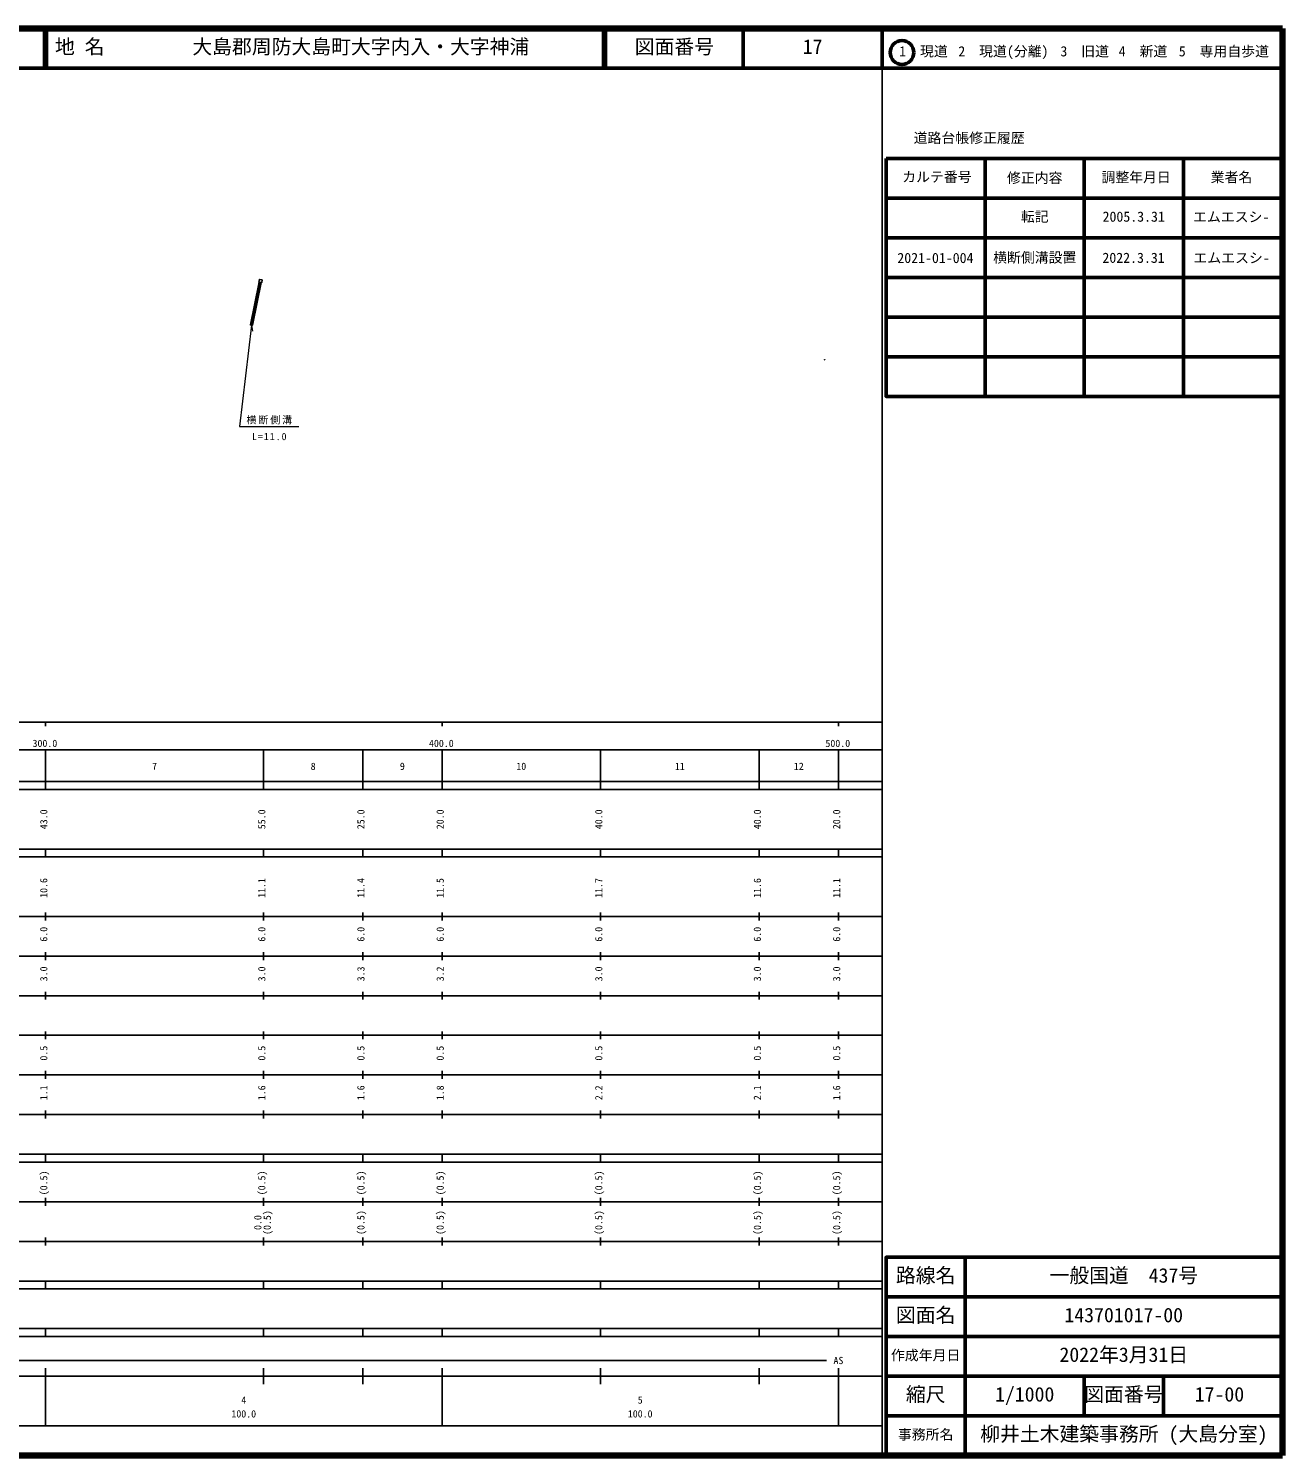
# Model space of a CAD drawing. Units: millimetres on the paper, with parts at other scales. Extents: x 40 to 680, y 20 to 380.
# Drawn here: x 363.7 to 680, y 20 to 380 of the extents above; entities that cross this region are included whole.
import ezdxf
from ezdxf.enums import TextEntityAlignment as Align

# ---------------------------------------------------------------- set-up
doc = ezdxf.new("R2010")
doc.units = ezdxf.units.MM
for name, color, linetype, lineweight in [('M-BGD', 7, 'Continuous', 25), ('M-BMK-HTXT', 7, 'Continuous', 13), ('M-STR-HTXT', 7, 'Continuous', 13), ('M-TTL', 2, 'Continuous', 140), ('M-TTL-BAND', 7, 'Continuous', 25), ('M-TTL-FRAM', 2, 'Continuous', 50), ('M-TTL-LINE', 7, 'Continuous', 50)]:
    doc.layers.add(name, color=color, linetype=linetype, lineweight=lineweight)
doc.layers.add('M-TTL-TXT', color=7, linetype='Continuous')
doc.styles.add('ＭＳ ゴシック', font='')
doc.styles.get('ＭＳ ゴシック').set_extended_font_data('MS Gothic')

msp = doc.modelspace()

# ---------------------------------------------------------------- linework, layer by layer
at = {"layer": 'M-BGD'}
for p, q in [((419.925, 305.179), (422.171, 315.952)), ((421.514, 314.039), (422.012, 313.948)), ((421.718, 315.017), (422.216, 314.928)), ((420.698, 310.124), (421.194, 310.028)), ((420.902, 311.103), (421.398, 311.008)), ((421.106, 312.082), (421.603, 311.988)), ((421.31, 313.06), (421.807, 312.968)), ((419.883, 306.21), (420.376, 306.107)), ((420.087, 307.189), (420.58, 307.087)), ((420.291, 308.167), (420.785, 308.067)), ((420.494, 309.146), (420.989, 309.047))]:
    msp.add_line(p, q, dxfattribs=at)
msp.add_lwpolyline([(422.421, 315.909), (420.171, 305.127), (419.679, 305.231), (421.922, 315.996)], dxfattribs=at)
msp.add_lwpolyline([(422.651, 316.59), (422.529, 315.89), (421.82, 316.014), (421.956, 316.717)], close=True, dxfattribs=at)
at = {"layer": 'M-BMK-HTXT'}
for radius in [0.0313, 0.025, 0.0188, 0.0125, 0.0063]:
    msp.add_circle((564.526, 296.44), radius, dxfattribs=at)
at = {"layer": 'M-STR-HTXT'}
msp.add_line((419.925, 305.179), (420.17, 303.641), dxfattribs=at)
msp.add_lwpolyline([(419.925, 305.179), (416.961, 279.579), (431.91, 279.579)], dxfattribs=at)
at = {"layer": 'M-TTL'}
for p, q in [((680, 380), (40, 380)), ((680, 20), (680, 380)), ((40, 20), (680, 20))]:
    msp.add_line(p, q, dxfattribs=at)
at = {"layer": 'M-TTL-BAND'}
for p, q in [((579, 20), (579, 370)), ((40, 205), (579, 205)), ((368, 205), (368, 204)), ((468, 205), (468, 204)), ((568, 205), (568, 204)), ((68, 198), (579, 198)), ((368, 188), (368, 198)), ((423, 188), (423, 198)), ((448, 188), (448, 198)), ((468, 188), (468, 198)), ((508, 188), (508, 198)), ((548, 188), (548, 198)), ((568, 188), (568, 198)), ((40, 190), (579, 190)), ((40, 188), (579, 188)), ((40, 173), (579, 173)), ((368, 171), (368, 173)), ((423, 171), (423, 173)), ((448, 171), (448, 173)), ((468, 171), (468, 173)), ((508, 171), (508, 173)), ((548, 171), (548, 173)), ((568, 171), (568, 173)), ((40, 171), (579, 171)), ((40, 156), (579, 156)), ((368, 155), (368, 157)), ((423, 155), (423, 157)), ((448, 155), (448, 157)), ((468, 155), (468, 157)), ((508, 155), (508, 157)), ((548, 155), (548, 157)), ((568, 155), (568, 157)), ((46, 146), (579, 146)), ((368, 145), (368, 147)), ((423, 145), (423, 147)), ((448, 145), (448, 147)), ((468, 145), (468, 147)), ((508, 145), (508, 147)), ((548, 145), (548, 147)), ((568, 145), (568, 147)), ((368, 135), (368, 137)), ((423, 135), (423, 137)), ((448, 135), (448, 137)), ((468, 135), (468, 137)), ((508, 135), (508, 137)), ((548, 135), (548, 137)), ((568, 135), (568, 137)), ((52, 136), (579, 136)), ((46, 126), (579, 126)), ((368, 125), (368, 127)), ((423, 125), (423, 127)), ((448, 125), (448, 127)), ((468, 125), (468, 127)), ((508, 125), (508, 127)), ((548, 125), (548, 127)), ((568, 125), (568, 127)), ((52, 116), (579, 116)), ((368, 115), (368, 117)), ((423, 115), (423, 117)), ((448, 115), (448, 117)), ((468, 115), (468, 117)), ((508, 115), (508, 117)), ((548, 115), (548, 117)), ((568, 115), (568, 117)), ((46, 106), (579, 106)), ((368, 105), (368, 107)), ((423, 105), (423, 107)), ((448, 105), (448, 107)), ((468, 105), (468, 107)), ((508, 105), (508, 107)), ((548, 105), (548, 107)), ((568, 105), (568, 107)), ((40, 96), (579, 96)), ((40, 94), (579, 94)), ((368, 94), (368, 96)), ((423, 94), (423, 96)), ((448, 94), (448, 96)), ((468, 94), (468, 96)), ((508, 94), (508, 96)), ((548, 94), (548, 96)), ((568, 94), (568, 96)), ((49, 84), (579, 84)), ((368, 83), (368, 85)), ((423, 83), (423, 85)), ((448, 83), (448, 85)), ((468, 83), (468, 85)), ((508, 83), (508, 85)), ((548, 83), (548, 85)), ((568, 83), (568, 85)), ((40, 74), (579, 74)), ((368, 73), (368, 75)), ((423, 73), (423, 75)), ((448, 73), (448, 75)), ((468, 73), (468, 75)), ((508, 73), (508, 75)), ((548, 73), (548, 75)), ((568, 73), (568, 75)), ((40, 64), (579, 64)), ((40, 62), (579, 62)), ((368, 62), (368, 64)), ((423, 62), (423, 64)), ((448, 62), (448, 64)), ((468, 62), (468, 64)), ((508, 62), (508, 64)), ((548, 62), (548, 64)), ((568, 62), (568, 64)), ((40, 52), (579, 52)), ((368, 50), (368, 52)), ((423, 50), (423, 52)), ((448, 50), (448, 52)), ((468, 50), (468, 52)), ((508, 50), (508, 52)), ((548, 50), (548, 52)), ((568, 50), (568, 52)), ((40, 50), (579, 50)), ((71, 44), (565, 44)), ((40, 40), (579, 40)), ((368, 27.5), (368, 42)), ((423, 38), (423, 42)), ((448, 38), (448, 42)), ((468, 27.5), (468, 42)), ((508, 38), (508, 42)), ((548, 38), (548, 42)), ((568, 27.5), (568, 42)), ((68, 27.5), (579, 27.5))]:
    msp.add_line(p, q, dxfattribs=at)
at = {"layer": 'M-TTL-FRAM'}
msp.add_line((580, 347.197), (680, 347.197), dxfattribs=at)
for points in [[(580, 347.197), (580, 287.197), (680, 287.197)], [(680, 70), (580, 70), (580, 20)]]:
    msp.add_lwpolyline(points, dxfattribs=at)
at = {"layer": 'M-TTL-LINE'}
for p, q in [((367.75, 380), (367.75, 370)), ((368.25, 380), (368.25, 370)), ((508.747, 380), (508.747, 370)), ((509.247, 380), (509.247, 370)), ((543.996, 380), (543.996, 370)), ((579, 380), (579, 370)), ((40, 370), (680, 370)), ((605, 347.197), (605, 287.197)), ((630, 347.197), (630, 287.197)), ((655, 347.197), (655, 287.197)), ((580, 337.197), (680, 337.197)), ((580, 327.197), (680, 327.197)), ((580, 317.197), (680, 317.197)), ((580, 307.197), (680, 307.197)), ((580, 297.197), (680, 297.197)), ((600, 70), (600, 20)), ((680, 60), (580, 60)), ((680, 50), (580, 50)), ((680, 40), (580, 40)), ((630, 40), (630, 30)), ((650, 40), (650, 30)), ((680, 30), (580, 30))]:
    msp.add_line(p, q, dxfattribs=at)
msp.add_circle((584.031, 373.958), 3, dxfattribs=at)

# ---------------------------------------------------------------- texts
at = {"layer": 'M-STR-HTXT', "char_height": 1.833, "attachment_point": 7, "style": 'ＭＳ ゴシック'}
for s, insert in [('\\T1.2;横断側溝', (418.685, 280.119)), ('\\T1.2;L=11.0', (420.06, 276.12))]:
    msp.add_mtext(s, dxfattribs=dict(at, insert=insert))
at = {"layer": 'M-TTL-BAND', "style": 'ＭＳ ゴシック'}
for s, p in [('300.0', (364.719, 198.195)), ('400.0', (464.719, 198.195)), ('500.0', (564.719, 198.195)), ('7', (394.875, 192.405)), ('8', (434.875, 192.405)), ('9', (457.375, 192.405)), ('10', (486.75, 192.405)), ('11', (526.75, 192.405)), ('12', (556.75, 192.405)), ('AS', (566.75, 42.5)), ('4', (417.375, 32.523)), ('5', (517.375, 32.523)), ('100.0', (414.875, 29.033)), ('100.0', (514.875, 29.033))]:
    msp.add_text(s, height=1.833, dxfattribs=at).set_placement(p, align=Align.BOTTOM_LEFT)
for s, p in [('43.0', (369, 178)), ('55.0', (424, 178)), ('25.0', (449, 178)), ('20.0', (469, 178)), ('40.0', (509, 178)), ('40.0', (549, 178)), ('20.0', (569, 178)), ('10.6', (369, 160.674)), ('11.1', (424, 160.674)), ('11.4', (449, 160.674)), ('11.5', (469, 160.674)), ('11.7', (509, 160.674)), ('11.6', (549, 160.674)), ('11.1', (569, 160.674)), ('6.0', (369, 149.625)), ('6.0', (424, 149.625)), ('6.0', (449, 149.625)), ('6.0', (469, 149.625)), ('6.0', (509, 149.625)), ('6.0', (549, 149.625)), ('6.0', (569, 149.625)), ('3.0', (369, 139.625)), ('3.0', (424, 139.625)), ('3.3', (449, 139.625)), ('3.2', (469, 139.625)), ('3.0', (509, 139.625)), ('3.0', (549, 139.625)), ('3.0', (569, 139.625)), ('0.5', (369, 119.625)), ('0.5', (424, 119.625)), ('0.5', (449, 119.625)), ('0.5', (469, 119.625)), ('0.5', (509, 119.625)), ('0.5', (549, 119.625)), ('0.5', (569, 119.625)), ('1.1', (369, 109.625)), ('1.6', (424, 109.625)), ('1.6', (449, 109.625)), ('1.8', (469, 109.625)), ('2.2', (509, 109.625)), ('2.1', (549, 109.625)), ('1.6', (569, 109.625)), ('(0.5)', (369, 85.639)), ('(0.5)', (424, 85.639)), ('(0.5)', (449, 85.639)), ('(0.5)', (469, 85.639)), ('(0.5)', (509, 85.639)), ('(0.5)', (549, 85.639)), ('(0.5)', (569, 85.639)), ('0.0', (423, 76.889)), ('(0.5)', (425.37, 75.639)), ('(0.5)', (449, 75.639)), ('(0.5)', (469, 75.639)), ('(0.5)', (509, 75.639)), ('(0.5)', (549, 75.639)), ('(0.5)', (569, 75.639))]:
    msp.add_text(s, height=1.833, rotation=90, dxfattribs=at).set_placement(p, align=Align.BOTTOM_LEFT)
at = {"layer": 'M-TTL-TXT', "style": 'ＭＳ ゴシック'}
for s, height, p in [('地 名', 3.666, (370.38, 372.5)), ('大島郡周防大島町大字内入・大字神浦', 3.666, (405.024, 372.5)), ('図面番号', 3.666, (516.621, 372.5)), ('17', 3.666, (558.996, 372.5)), ('1\u3000現道', 2.566, (583.323, 372.208)), ('2\u3000現道(分離)', 2.566, (598.244, 372.208)), ('3\u3000旧道', 2.566, (623.996, 372.208)), ('4\u3000新道', 2.566, (638.699, 372.208)), ('5\u3000専用自歩道', 2.566, (653.853, 372.208)), ('道路台帳修正履歴', 2.566, (586.968, 350.363)), ('カルテ番号', 2.566, (584.089, 340.527)), ('修正内容', 2.566, (610.509, 340.273)), ('調整年月日', 2.566, (634.339, 340.447)), ('業者名', 2.566, (661.884, 340.447)), ('転記', 2.566, (614, 330.495)), ('2005.3.31', 2.566, (634.625, 330.495)), ('エムエスシ-', 2.566, (657.452, 330.439)), ('2021-01-004', 2.566, (582.861, 320.071)), ('横断側溝設置', 2.566, (607.021, 320.186)), ('2022.3.31', 2.566, (634.588, 320.114)), ('エムエスシ-', 2.566, (657.541, 320.092)), ('路線名', 3.666, (582.5, 62.5)), ('路線名', 3.666, (582.5, 62.5)), ('一般国道\u3000437号', 3.666, (621.25, 62.5)), ('図面名', 3.666, (582.5, 52.5)), ('図面名', 3.666, (582.5, 52.5)), ('143701017-00', 3.666, (625, 52.5)), ('作成年月日', 2.566, (581.25, 43.25)), ('作成年月日', 2.566, (581.25, 43.25)), ('2022年3月31日', 3.666, (623.75, 42.5)), ('縮尺', 3.666, (585, 32.5)), ('縮尺', 3.666, (585, 32.5)), ('1/1000', 3.666, (607.5, 32.5)), ('図面番号', 3.666, (630, 32.5)), ('図面番号', 3.666, (630, 32.5)), ('17-00', 3.666, (657.875, 32.5)), ('事務所名', 2.566, (583, 23.25)), ('事務所名', 2.566, (583, 23.25)), ('柳井土木建築事務所 (大島分室)', 3.666, (603.75, 22.5))]:
    msp.add_text(s, height=height, dxfattribs=at).set_placement(p, align=Align.BOTTOM_LEFT)

doc.saveas('drawing.dxf')
